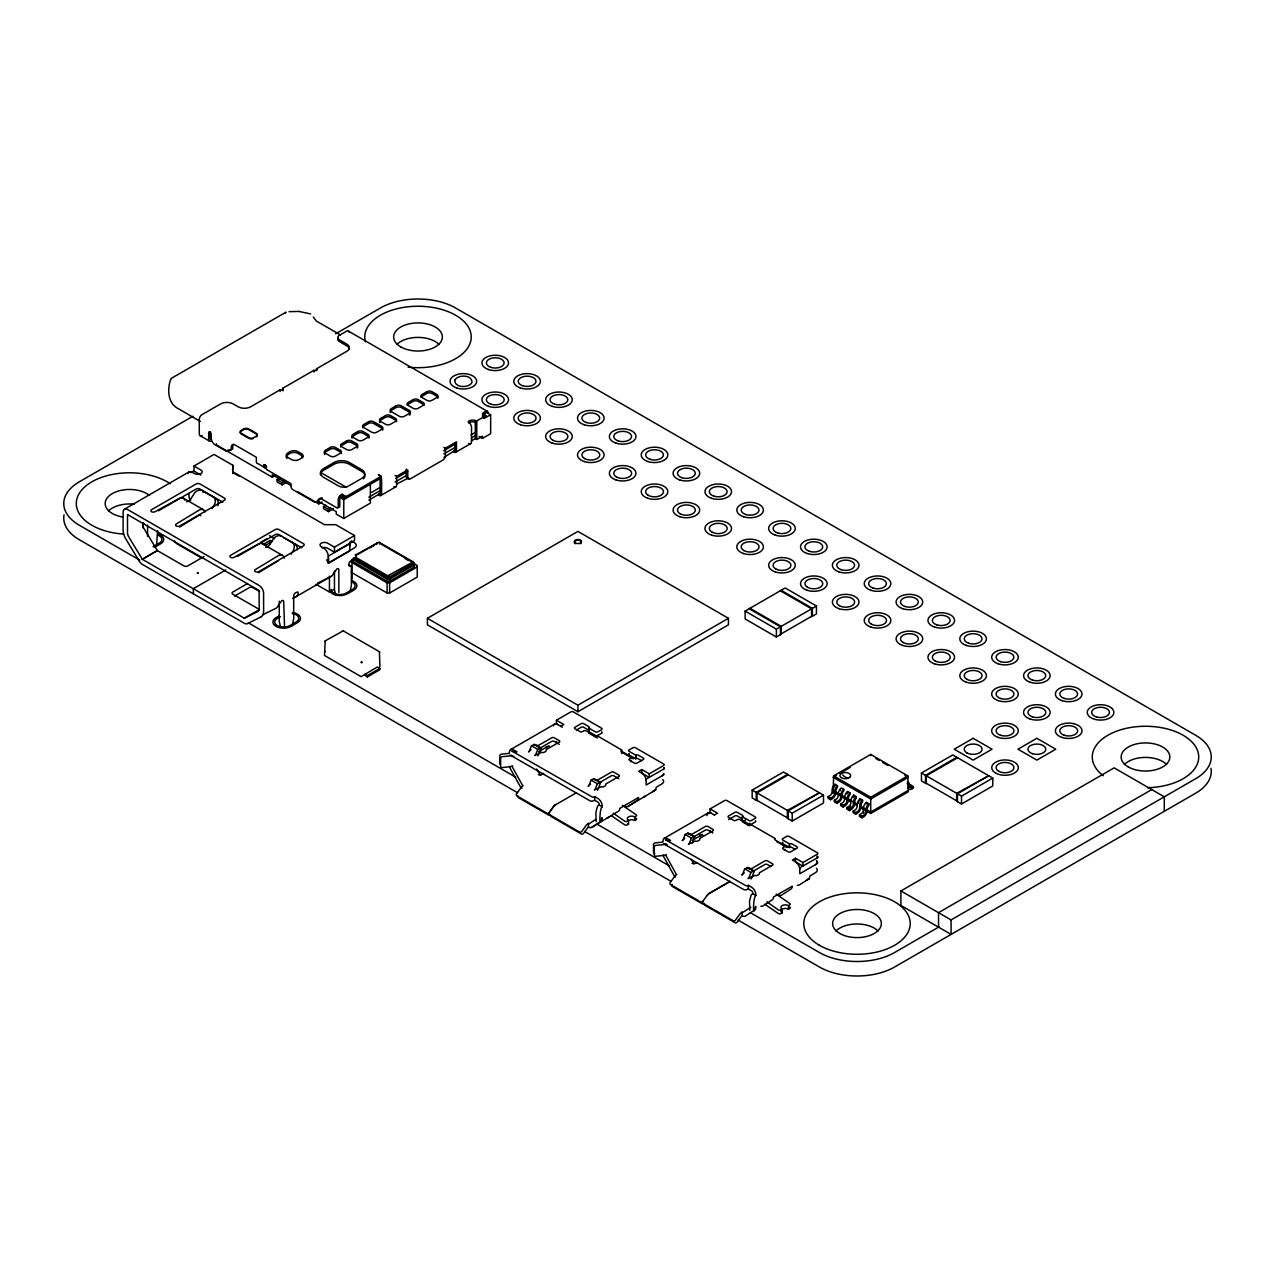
<?xml version="1.0" encoding="UTF-8"?>
<svg xmlns="http://www.w3.org/2000/svg" width="1275" height="1275" viewBox="0 0 1275 1275"><rect width="100%" height="100%" fill="white"/><g stroke="black" fill="none" stroke-linecap="round" stroke-linejoin="round"><path stroke-width="1.5" d="M143.183 528.169L143.183 522.559M147.581 536.313L147.581 525.093M157.606 530.528L156.57 545.302M232.863 473.615L232.863 465.295L214.057 454.426L193.991 466.012L193.991 471.081L200.876 475.065M279.273 601.131L279.273 621.706L280.675 627.332M414.375 565.494L414.375 566.929L389.624 581.225L387.106 581.225L352.346 561.159L352.346 559.709M353.589 557.526L387.106 576.89L389.624 576.89L413.116 563.311L412.494 561.51M353.589 558.976L387.106 578.324L389.624 578.324L413.116 564.761L413.116 561.861L378.978 542.146L355.279 555.119M379.599 543.246L414.375 563.311L414.375 564.761L389.624 579.057L387.106 579.057L352.346 558.976L352.346 561.159M816.446 606.023L811.601 608.828L811.601 616.686L816.446 613.897L816.446 606.023L785.177 587.966L745.126 611.092L745.126 618.965L776.395 637.022L781.24 634.217L781.24 626.344L749.971 608.287M788.173 818.725L788.173 810.852L819.442 792.795L823.491 795.138L823.491 803.011L792.221 821.052L787.36 818.263L787.376 810.39L819.442 792.795M792.221 821.052L792.221 813.179L823.491 795.138M812.398 616.239L812.398 608.366L781.113 590.309M957.461 801.656L957.461 793.783L988.731 775.742L992.795 778.069L992.779 785.958L961.509 803.999L956.664 801.194L956.664 793.321L988.731 775.742M961.509 803.999L961.525 796.126L992.795 778.069M752.17 790.07L757.015 792.859L757.015 800.732L752.17 797.943L752.17 790.07L783.44 772.012L818.646 792.333M921.458 773.001L926.303 775.806L926.303 783.679L921.458 780.874L921.458 773.001L952.728 754.943L987.934 775.28M324.711 652.29L324.727 651.015M364.873 675.224L367.375 676.913L379.918 669.662L379.902 668.371L377.384 666.984L361.112 676.658L324.503 655.462L325.221 640.863L343.214 630.838L379.408 651.716L379.918 666.522M833.149 791.775L833.627 775.853L870.729 754.433L907.816 775.853L908.31 791.775L870.729 813.482L860.482 807.553M127.5 514.67L127.5 532.631A6.216 3.586 60 0 0 128.903 537.158L142.37 559.327L244.338 618.2L257.805 611.586A6.216 3.586 60 0 0 259.207 608.669L259.08 590.5L127.627 514.606M350.354 590.564L351.39 585.145L351.39 566.307L348.473 564.618M292.31 625.674L293.696 618.455L293.696 595.999A2.662 1.53 -60 0 1 295.577 592.748L297.808 591.935L298.27 593.879A12.415 7.172 60 0 1 295.912 596.748L292.565 598.405M342.369 630.966L343.437 630.966M596.142 821.674L595.871 812.414L597.337 806.868A6.216 3.586 0 0 1 599.075 804.955L599.075 804.079A1.594 0.924 60 0 0 597.943 802.118L594.676 800.238A9.754 5.626 -60 0 1 590.182 800.907L510.048 755.023M749.796 910.382L749.525 901.122L750.991 895.576A6.216 3.586 0 0 1 752.728 893.663L752.728 892.787A1.594 0.924 60 0 0 751.597 890.827L748.329 888.946A9.754 5.626 -60 0 1 743.835 889.615L663.398 843.668L666.06 844.719A9.754 5.626 -60 0 0 667.415 844.99M537.891 755.868A6.216 3.586 -60 0 0 538.592 754.418L541.062 748.043L534.783 744.425L531.468 745.732L529.603 750.545A1.769 1.02 -60 0 1 528.519 751.899L531.022 749.732M541.062 748.043L537.747 749.349L535.867 754.178A1.769 1.02 -60 0 1 534.783 755.517L541.684 752.266A1.769 1.02 0 0 0 544.186 752.266L545.557 751.485A1.769 1.02 0 0 0 546.082 750.752L546.082 750.146A1.769 1.02 0 0 1 546.592 749.429L559.247 742.13A1.769 1.02 0 0 0 559.247 740.679L554.227 737.779A1.769 1.02 0 0 0 551.724 737.779L539.07 745.078A1.769 1.02 0 0 1 537.811 745.381L536.775 745.381M597.465 790.261A6.216 3.586 -60 0 0 598.166 788.811L600.637 782.452L594.373 778.818L591.058 780.125L589.178 784.954A1.769 1.02 -60 0 1 588.094 786.293L590.596 784.125M600.637 782.452L597.322 783.742L595.457 788.572A1.769 1.02 -60 0 1 594.373 789.926L601.258 786.659A1.769 1.02 0 0 0 603.776 786.659L605.131 785.878A1.769 1.02 0 0 0 605.657 785.145L605.657 784.555A1.769 1.02 0 0 1 606.167 783.822L618.821 776.523A1.769 1.02 0 0 0 618.821 775.072L613.801 772.172A1.769 1.02 0 0 0 611.299 772.172L598.644 779.487A1.769 1.02 0 0 1 597.401 779.774L596.349 779.774A1.769 1.02 0 0 0 595.106 780.077M692.245 843.126L694.716 836.751L688.436 833.133L685.121 834.44L683.257 839.253A1.769 1.02 -60 0 1 682.173 840.608L684.675 838.44M694.716 836.751L691.401 838.058L689.52 842.887A1.769 1.02 -60 0 1 688.436 844.225L695.337 840.974A1.769 1.02 0 0 0 697.839 840.974L699.21 840.193A1.769 1.02 0 0 0 699.72 839.46L699.72 838.87A1.769 1.02 0 0 1 700.246 838.137L712.9 830.838A1.769 1.02 0 0 0 712.9 829.387L707.88 826.487A1.769 1.02 0 0 0 705.378 826.487L692.723 833.786A1.769 1.02 0 0 1 691.464 834.089L690.428 834.089A1.769 1.02 0 0 0 689.169 834.392M751.118 878.969A6.216 3.586 -60 0 0 751.82 877.519L754.29 871.16L748.011 867.542L744.712 868.833L742.831 873.662A1.769 1.02 -60 0 1 741.747 875.017L744.249 872.833M770.801 866.442L767.454 864.514A1.769 1.02 0 0 0 764.952 864.514L750.975 872.451L749.11 877.28A1.769 1.02 -60 0 1 748.011 878.634L754.912 875.367A1.769 1.02 0 0 0 757.43 875.367L758.784 874.586A1.769 1.02 0 0 0 759.31 873.853L759.31 873.263A1.769 1.02 0 0 1 759.82 872.53L772.475 865.231A1.769 1.02 0 0 0 772.475 863.781L767.454 860.88A1.769 1.02 0 0 0 764.952 860.88L752.298 868.195A1.769 1.02 0 0 1 751.039 868.498L750.003 868.498A1.769 1.02 0 0 0 748.76 868.785M170.579 379.647C167.216 389.592 167.694 403.522 178.388 408.749L200.334 421.419M412.494 562.227L387.743 575.79L387.106 578.324M212.096 508.582L214.088 505.362A7.092 5.785 -54.9 0 0 212.798 496.421M291.114 554.211L293.107 550.975A7.092 5.785 -54.9 0 0 291.816 542.05M339.532 496.517L342.975 498.509L344.585 497.425M143.804 523.324L142.784 525.683A6.216 3.586 60 0 0 143.963 528.472L157.399 550.609L183.951 565.941A2.662 1.53 0 0 0 187.712 565.941L204.016 556.538M595.616 819.506L589.417 823.586A1.594 0.924 60 0 1 588.588 823.523L588.413 823.411A6.216 3.586 -60 0 0 585.894 825.786L581.862 831.364A1.769 1.418 -43 0 1 579.583 832.065L549.541 814.709A1.769 1.418 -43 0 1 549.318 812.573L553.334 806.995A6.216 3.586 -60 0 1 555.852 804.621L576.412 792.763M588.413 823.411L588.588 827.14A6.024 3.474 60 0 0 591.696 827.379L601.019 821.275A6.216 3.586 60 0 0 602.198 818.502L602.198 817.626A1.769 1.02 0 0 0 601.704 818.168C599.091 830.822 599.489 809.944 601.704 807.314A1.769 1.02 0 0 1 602.198 806.756L602.198 805.896A6.024 3.474 60 0 0 597.943 798.501L594.676 796.62A5.323 3.076 -60 0 1 592.222 796.987L511.785 751.039L514.462 752.091A5.323 3.076 -60 0 0 516.917 751.724L513.65 749.843A6.024 3.474 60 0 0 509.394 752.298L509.394 753.174A1.769 1.02 0 0 1 508.438 753.461L501.601 754.147A1.769 1.418 -17 0 0 499.848 755.772L499.848 763.741A1.769 1.418 -17 0 0 500.358 764.713M591.696 827.379L618.582 811.139A6.216 3.586 60 0 0 619.762 808.35L638.584 797.497A6.216 3.586 60 0 1 637.388 800.27L628.065 806.374A6.024 3.474 60 0 1 626.216 806.645L624.925 806.549M628.065 806.374L655.812 789.847L652.657 791.648L654.952 790.133A6.216 3.586 60 0 0 656.147 787.36L661.789 783.95A6.216 3.586 0 0 0 662.777 779.615M750.832 907.21L743.054 912.294A1.594 0.924 60 0 1 742.241 912.231L742.066 912.119A6.216 3.586 -60 0 0 739.548 914.494L735.516 920.072A1.769 1.418 -43 0 1 733.237 920.773L703.194 903.417A1.769 1.418 -43 0 1 702.971 901.282M179.568 527.053L198.996 515.259A2.662 1.53 -60 0 1 200.797 515.738M258.586 572.666L278.03 560.873A2.662 1.53 -60 0 1 278.492 560.681M830.599 799.728L832.607 798.548A5.323 3.076 -60 0 0 835.922 792.588L835.954 790.436A3.554 2.056 -60 0 1 837.484 787.281L837.484 785.735L834.982 784.284A5.323 3.076 -60 0 0 832.113 789.639L832.065 792.078A3.347 1.928 -60 0 1 829.913 795.616L828.097 796.668L828.097 798.293L830.599 799.728L830.599 798.118L832.416 797.066A3.347 1.928 -60 0 0 834.567 793.528L834.631 791.09A5.323 3.076 -60 0 1 837.484 785.735M836.878 803.362L838.886 802.166A5.323 3.076 -60 0 0 842.185 796.206L842.217 794.054A3.554 2.056 -60 0 1 843.763 790.898L843.763 789.368L841.245 787.918A5.323 3.076 -60 0 0 838.392 793.273L838.328 795.696A3.347 1.928 -60 0 1 836.177 799.25L834.376 800.302L834.376 801.911L836.878 803.362L836.878 801.736L838.695 800.684A3.347 1.928 -60 0 0 840.847 797.146L840.894 794.707A5.323 3.076 -60 0 1 843.763 789.368M843.142 806.979L845.15 805.784A5.323 3.076 -60 0 0 848.465 799.823L848.497 797.672A3.554 2.056 -60 0 1 850.027 794.516L850.027 792.986L847.524 791.536A5.323 3.076 -60 0 0 844.656 796.891L844.608 799.329A3.347 1.928 -60 0 1 842.456 802.867L840.639 803.919L840.639 805.529L843.142 806.979L843.142 805.37L844.958 804.318A3.347 1.928 -60 0 0 847.11 800.764L847.174 798.341A5.323 3.076 -60 0 1 850.027 792.986M849.421 810.597L851.429 809.402A5.323 3.076 -60 0 0 854.728 803.457L854.76 801.29A3.554 2.056 -60 0 1 856.306 798.15L856.306 796.604L853.788 795.154A5.323 3.076 -60 0 0 850.935 800.509L850.871 802.947A3.347 1.928 -60 0 1 848.72 806.485L846.919 807.537L846.919 809.147L849.421 810.597L849.421 808.988L851.238 807.936A3.347 1.928 -60 0 0 853.389 804.398L853.437 801.959A5.323 3.076 -60 0 1 856.306 796.604M855.684 814.215L857.692 813.036A5.323 3.076 -60 0 0 861.008 807.075L861.039 804.908A3.554 2.056 -60 0 1 862.569 801.768L862.569 800.222L860.067 798.772A5.323 3.076 -60 0 0 857.198 804.127L857.151 806.565A3.347 1.928 -60 0 1 854.999 810.103L853.182 811.155L853.182 812.765L855.684 814.215L855.684 812.605L857.501 811.553A3.347 1.928 -60 0 0 859.653 808.015L859.717 805.577A5.323 3.076 -60 0 1 862.569 800.222M861.964 817.833L863.972 816.653A5.323 3.076 -60 0 0 867.271 810.693L867.303 808.525A3.554 2.056 -60 0 1 868.849 805.386L868.849 803.84L866.331 802.389A5.323 3.076 -60 0 0 863.478 807.744L863.414 810.183A3.347 1.928 -60 0 1 861.262 813.721L859.462 814.773L859.462 816.383L861.964 817.833L861.964 816.223L863.781 815.171A3.347 1.928 -60 0 0 865.932 811.633L865.98 809.195A5.323 3.076 -60 0 1 868.849 803.84M142.322 559.279L157.335 550.545L142.37 559.327M192.876 416.256L79.337 481.807A53.215 30.728 0 0 0 79.337 525.252L139.708 560.107M335.644 333.827L380.364 308.008A53.215 30.728 0 0 1 455.621 308.008L1195.663 735.261A53.215 30.728 0 0 1 1195.663 778.706L951.07 919.928L900.899 890.954L900.899 905.441L951.07 934.4L951.07 919.928M349.079 332.09A3.905 2.247 -60 0 0 346.402 331.261L339.262 335.389A5.323 3.076 0 0 0 339.262 339.74L346.784 344.091A8.861 5.116 0 0 1 346.784 351.326L316.487 368.826A1.769 1.02 0 0 1 316.487 370.26A1.769 1.02 0 0 1 313.985 370.26L282.62 388.365A1.769 1.02 0 0 1 282.62 389.815A1.769 1.02 0 0 1 280.118 389.815L250.697 406.805A8.877 5.116 0 0 1 238.154 406.805L233.15 403.904A8.861 5.116 0 0 0 220.607 403.904L202.04 414.614A3.905 2.247 -60 0 0 199.282 419.395L199.282 433.882A3.905 2.247 -60 0 0 202.04 435.476M124.44 509.219L189.035 471.925M190.676 472.627L193.959 470.73M158.498 510.765L196.175 489.01A2.662 1.53 0 0 1 199.936 489.01L222.774 502.191M216.463 443.796L216.463 444.959L272.276 477.185L275.384 475.4M153.112 546.688L159.375 543.07A8.877 5.116 0 0 0 157.542 535.022M154.371 547.421L160.634 543.803A10.646 6.152 0 0 0 158.435 534.129M286.333 482.301A3.554 2.056 -60 0 1 285.696 482.763L282.126 484.835L277.105 481.934L277.105 479.751L279.496 478.38M277.105 479.751L282.126 482.651L284.5 481.281M297.314 491.497L318.814 503.912L322.097 502.015M338.497 507.02A1.769 1.02 60 0 0 339.756 506.303L339.756 497.314L343.772 499.641L381.209 478.013L381.209 476.276L346.099 496.565L342.082 494.238L341.015 494.859A3.905 2.247 -60 0 0 338.257 499.641L338.257 507.163A1.769 1.02 60 0 1 336.998 507.896L322.416 499.465A7.092 4.096 60 0 0 317.682 500.597A6.216 3.586 60 0 1 313.538 501.585L292.852 489.648A2.662 1.53 60 0 1 290.971 486.381L290.971 483.639L266.379 469.439L266.379 465.965L263.877 464.514L263.877 465.965A3.905 2.247 -60 0 0 265.375 467.925L265.375 465.072M260.769 542.226L267.049 538.608M333.333 508.486A3.554 2.056 -60 0 1 332.106 509.554L328.536 511.626L323.515 508.725L323.515 506.557L325.906 505.171M237.517 556.378L275.209 534.623A2.662 1.53 0 0 1 278.97 534.623L301.793 547.804M346.099 496.565L346.099 498.302L342.082 495.975L339.756 497.314M468.77 422.838L469.009 422.694A5.323 3.076 0 0 1 475.065 422.089L476.085 422.455L475.065 422.089M270.188 540.425L263.909 544.043L265.79 545.126L272.069 541.508L270.188 540.425L270.188 543.676M468.77 443.397A3.905 2.247 60 0 0 471.527 441.819L471.527 427.332A3.905 2.247 60 0 0 468.77 422.551A1.769 1.02 0 0 1 468.77 421.101L469.009 420.957A5.323 3.076 0 0 1 476.547 420.957L486.253 415.634L483.799 414.216M342.975 498.509L346.529 496.453M380.476 476.882A3.905 2.247 60 0 1 380.906 477.838L381.289 477.631A3.905 2.247 60 0 1 381.592 479.257L381.592 493.728A3.905 2.247 60 0 1 378.834 495.322M484.07 418.343L490.652 414.837L490.652 433.659L482.492 438.377L479.081 436.401M323.515 506.557L328.536 509.442L330.91 508.072M225.818 569.941L193.29 588.731L193.417 593.863M395.138 475.479L396.637 476.356L407.745 469.949L407.745 477.472A3.554 2.056 -60 0 0 410.247 478.922L442.855 460.1A3.554 2.056 -60 0 0 445.373 455.749L445.373 448.226L456.466 441.819L456.466 450.505A3.905 2.247 60 0 1 453.709 452.099M371.678 492.309L380.237 487.369M395.664 478.476L407.649 471.543M443.62 450.776L455.605 443.859M471.033 434.95L476.165 431.986M368.858 497.17L380.077 490.7M395.138 481.998L406.231 475.591M443.859 453.868L454.968 447.461M471.336 438.01L475.288 435.731M368.858 500.071L380.077 493.584L380.077 476.93L381.289 477.631M396.605 484.054L407.649 478.396M454.968 442.568L454.968 450.362L443.923 457.454M471.336 440.911L475.288 438.632L476.786 439.493L482.492 436.193L482.492 438.377M380.779 495.513L395.84 486.827M455.669 452.29L470.714 443.604M317.985 501.123L336.249 511.658L336.249 514.112L343.772 518.463L370.356 503.115L370.356 484.277M247.541 583.552L232.863 592.014A2.662 1.53 0 0 0 232.863 594.198L259.478 609.514L244.338 618.2M234.504 596.142L249.167 587.679A2.662 1.53 0 0 1 252.944 587.679L259.574 591.504M328.504 563.231L328.504 555.996L349.828 543.676L349.828 550.928L328.504 563.231L328.201 555.948A6.391 3.682 60 0 0 323.675 548.138L321.3 546.752A4.431 2.566 0 0 1 321.3 543.134A4.431 2.566 0 0 1 327.563 543.134L334.464 547.118L354.53 535.532L354.53 540.6L334.464 552.187L327.563 548.202A4.431 2.566 0 0 0 322.208 547.804M355.645 555.629L377.097 543.246M370.196 547.756L373.639 545.764M295.912 596.748L331.038 576.459A12.415 7.172 60 0 0 333.381 573.607L336.967 568.841A2.662 1.53 -60 0 1 338.847 569.941L338.847 592.397M279.161 615.857L276.037 617.658A10.646 6.152 0 0 0 276.037 626.36A10.646 6.152 0 0 0 291.082 626.36L297.362 622.726A10.646 6.152 0 0 0 292.581 612.446M280.42 616.574L277.281 618.391A8.877 5.116 0 0 0 277.281 625.627A8.877 5.116 0 0 0 289.823 625.627L296.103 622.009A8.877 5.116 0 0 0 292.118 613.434M316.009 584.253L329.444 592.014L334.289 589.225M351.199 562.132L387.122 582.866L389.624 582.866L417.228 566.945M351.199 572.268L387.122 593.018L389.624 593.018L417.228 577.081L417.228 565.494L412.096 562.53M427.412 618.311L577.926 531.404L728.439 618.311L728.439 624.83L577.926 711.721L427.412 624.83L427.412 618.311L577.926 705.202L728.439 618.311M364.857 674.22L367.359 675.623L379.902 668.371M562.339 727.26L556.426 723.833L556.426 720.216L570.849 711.896A1.769 1.02 0 0 1 573.352 711.896L601.577 728.184A1.769 1.02 0 0 1 601.577 729.635L597.816 731.802A1.769 1.02 0 0 1 595.313 731.802L588.715 728.009A1.769 1.02 0 0 0 588.715 726.559L583.711 723.658A1.769 1.02 0 0 0 581.193 723.658L574.929 727.276A1.769 1.02 0 0 0 574.929 728.726L579.934 731.627A1.769 1.02 0 0 0 582.452 731.627L583.711 730.894A1.769 1.02 0 0 1 586.213 730.894L595.313 736.153A1.769 1.02 0 0 0 597.816 736.153L621.642 749.907L621.642 753.525M510.637 749.541L554.529 724.2M560.681 726.304L563.821 724.487L556.426 720.216M540.648 747.788L551.724 741.397A1.769 1.02 0 0 1 554.227 741.397L559.247 744.297M538.64 751.644L548.903 745.716A1.769 1.02 60 0 0 549.238 746.895M576.491 730.001L581.193 727.276A1.769 1.02 0 0 1 583.711 727.276L588.715 730.177A1.769 1.02 0 0 1 588.715 731.627L595.313 735.42A1.769 1.02 0 0 0 597.816 735.42L601.577 733.252A1.769 1.02 0 0 0 601.577 731.802M776.395 637.022L776.395 629.149L811.601 608.828L780.316 590.771M781.24 633.834L811.601 616.303M636.257 757.047L633.245 758.784L621.26 751.867M600.222 782.197L611.299 775.806A1.769 1.02 0 0 1 613.801 775.806L618.821 778.69M649.246 773.813L641.835 769.542L638.711 771.343L649.246 777.431L649.246 773.813L663.669 765.478A1.769 1.02 0 0 0 663.669 764.028L635.444 747.74A1.769 1.02 0 0 0 632.942 747.74L629.165 749.907A1.769 1.02 0 0 0 629.165 751.357L635.763 755.167A1.769 1.02 0 0 1 638.265 755.167L643.285 758.051A1.769 1.02 0 0 1 643.285 759.502L637.006 763.119A1.769 1.02 0 0 1 634.504 763.119L629.483 760.235A1.769 1.02 0 0 1 629.483 758.784L630.742 758.051A1.769 1.02 0 0 0 630.742 756.601L621.642 751.357A1.769 1.02 0 0 1 621.642 749.907M641.835 769.542L641.835 773.16A6.024 3.474 60 0 1 645.963 779.184L663.669 769.096A1.769 1.02 0 0 0 663.669 767.646M622.455 805.418L636.066 814.725A1.769 1.02 0 0 1 636.066 816.175L634.822 816.892A4.431 2.566 0 0 0 628.543 816.892A4.431 2.566 0 0 0 628.543 820.51L627.284 821.243A1.769 1.02 0 0 1 624.782 821.243L613.259 813.131M628.543 820.51L628.543 824.144L627.284 824.861A1.769 1.02 0 0 1 624.782 824.861L611.155 815.554M627.842 821.052A4.431 2.566 0 0 1 634.822 820.51L636.066 819.793A1.769 1.02 0 0 0 636.066 818.343M714.51 815.107L710.079 812.558L710.079 808.924L724.503 800.604A1.769 1.02 0 0 1 727.005 800.604L755.23 816.892A1.769 1.02 0 0 1 755.23 818.343L751.469 820.51A1.769 1.02 0 0 1 748.951 820.51L742.369 816.717A1.769 1.02 0 0 0 742.369 815.267L737.348 812.366A1.769 1.02 0 0 0 734.846 812.366L728.583 815.984A1.769 1.02 0 0 0 728.583 817.434L733.587 820.335A1.769 1.02 0 0 0 736.105 820.335L737.348 819.618A1.769 1.02 0 0 1 739.867 819.618L748.951 824.861A1.769 1.02 0 0 0 751.469 824.861L775.296 838.615A1.769 1.02 0 0 0 775.296 840.066L784.396 845.325A1.769 1.02 0 0 1 784.396 846.759L783.137 847.492A1.769 1.02 0 0 0 783.137 848.943L788.157 851.843A1.769 1.02 0 0 0 790.659 851.843L796.939 848.21A1.769 1.02 0 0 0 796.939 846.759L791.918 843.875A1.769 1.02 0 0 0 789.416 843.875L782.818 840.066A1.769 1.02 0 0 1 782.818 838.615L786.579 836.448A1.769 1.02 0 0 1 789.097 836.448L817.323 852.736A1.769 1.02 0 0 1 817.323 854.186L802.899 862.522L795.488 858.25L792.349 860.051L802.899 866.139L802.899 862.522M664.291 838.249L708.183 812.908M706.94 815.665L706.94 814.358L710.079 812.558M714.335 815.012L717.474 813.195L710.079 808.924M787.504 774.339L756.218 792.397L756.218 800.27M788.301 774.802L757.015 792.859L792.221 813.179M692.723 837.42L705.378 830.105A1.769 1.02 0 0 1 707.88 830.105L712.9 833.005M692.293 840.352L702.541 834.424A1.769 1.02 60 0 0 702.892 835.619M728.583 819.618L734.846 815.984A1.769 1.02 0 0 1 737.348 815.984L742.369 818.885M745.381 820.048L742.369 821.785L749.222 825.738M747.389 824.686L749.891 823.236M836.528 775.312L833.101 777.288L870.729 799.027L908.358 777.288L904.931 775.312M839.938 773.351L850.202 767.423M696.724 862.777L693.855 863.605L691.178 859.334M833.627 775.853L870.729 797.258L907.816 775.853M789.91 845.755L786.898 847.492L776.618 841.564M729.938 881.392L709.378 893.265A6.216 3.586 -60 0 0 706.86 895.624M730.065 881.471L709.506 893.329A6.216 3.586 -60 0 0 706.988 895.703L702.844 901.202A1.769 1.418 -43 0 1 700.565 901.903L670.523 884.563A1.769 1.418 -43 0 1 670.299 882.412L674.316 876.833A6.216 3.586 -60 0 1 676.834 874.459A1.594 0.924 60 0 1 675.83 873.471L666.506 856.609A1.769 1.02 60 0 1 666.172 855.429L666.172 854.553A6.216 3.586 0 0 1 662.857 855.557L656.019 856.242A1.769 1.418 -17 0 1 654.282 854.983L654.282 847.014A1.769 1.418 -17 0 1 656.019 845.389L662.857 844.688A6.216 3.586 0 0 0 666.172 843.699M956.792 757.286L925.507 775.343L925.523 783.217M957.589 757.748L926.303 775.806L961.525 796.126M908.358 790.325L870.729 812.048L860.466 806.135M795.488 858.25L795.488 861.868A6.024 3.474 60 0 1 799.616 867.892L817.323 857.804A1.769 1.02 0 0 0 817.323 856.37L817.004 856.178A2.215 1.275 0 0 1 817.004 857.995M789.719 907.051A1.769 1.02 0 0 1 789.719 908.501L788.476 909.218A4.431 2.566 0 0 0 782.197 909.218L780.938 909.952A1.769 1.02 0 0 1 778.435 909.952L766.897 901.839M764.809 904.262L778.435 913.569A1.769 1.02 0 0 0 780.938 913.569L782.197 912.852A4.431 2.566 0 0 1 782.197 909.218A4.431 2.566 0 0 1 782.197 905.601A4.431 2.566 0 0 1 788.476 905.601L789.719 904.883A1.769 1.02 0 0 0 789.719 903.433L776.108 894.126M900.899 890.954L1114.127 767.853L1164.298 796.811L1164.298 811.298M1151.755 789.576L938.528 912.677L938.528 927.164M939.356 926.686L894.636 952.505A53.215 30.728 0 0 1 819.379 952.505L750.369 912.677M907.115 783.727A3.554 2.056 -60 0 1 908.023 785.033L908.055 787.153A5.323 3.076 -60 0 0 911.354 789.289L913.362 788.173L913.362 786.548L910.844 785.113L909.043 786.149A3.347 1.928 -60 0 1 908.326 786.356M913.362 786.548L911.545 787.599A3.347 1.928 -60 0 1 909.394 786.532L909.346 784.173A5.323 3.076 -60 0 0 907.338 781.989M325.221 640.863L324.902 641.405M317.65 583.089L331.038 576.459M262.459 614.948L275.846 608.334A12.415 7.172 60 0 0 278.205 605.466L281.791 600.7A2.662 1.53 -60 0 1 283.672 601.8L284.596 627.985M536.648 769.016L540.026 774.786L543.07 774.068A1.769 1.02 0 0 0 543.596 773.335M289.043 311.674L298.924 311.419L310.686 313.937M694.588 863.765L692.022 863.35M538.369 774.642L540.982 775.041M778.579 895.257L779.87 895.353A6.024 3.474 60 0 0 781.718 895.082L791.042 888.978A6.216 3.586 60 0 0 792.237 886.205L773.415 897.074A6.216 3.586 60 0 1 772.236 899.847L762.912 905.951A6.024 3.474 60 0 1 761.048 906.222L760.84 906.142M351.39 566.307L349.908 566.307A2.662 1.53 -60 0 1 348.888 564.952L348.888 564.14A2.662 1.53 -60 0 1 350.768 560.888L354.418 558.785A6.391 3.682 0 0 0 355.422 554.322M754.29 871.16L747.086 867.446M379.408 651.716L379.727 652.258M348.362 331.07L487.337 411.315M490.652 414.837L486.636 412.526L483.225 414.646A5.323 3.076 0 0 0 482.683 416.973L483.05 417.483M340.377 334.911L316.439 321.093L313.299 317.045M749.174 608.749L780.443 626.806L780.443 634.679M745.126 611.092L776.395 629.149M454.968 450.362L454.793 450.266A1.769 1.02 60 0 1 453.709 450.362M443.859 447.35L445.373 448.226M926.303 783.296L956.664 800.812M875.861 758.529L879.288 760.506M882.698 762.482L887.83 765.446M381.209 476.276L378.452 474.682A3.905 2.247 60 0 1 379.902 475.989M380.077 493.584L379.918 493.489A1.769 1.02 60 0 1 378.834 493.584M321.029 472.706L346.529 487.417M248.753 438.329L241.23 433.994A3.554 2.056 0 0 1 241.23 431.093L243.748 429.643A3.554 2.056 0 0 1 248.753 429.643L256.291 433.994A3.554 2.056 0 0 1 256.291 436.895M339.74 496.358L343.15 498.318M836.528 792.301L857.039 804.158M834.854 792.763L850.234 801.64M853.644 803.617L857.055 805.593M265.375 467.925L257.853 463.59A3.905 2.247 -60 0 1 256.355 461.614L256.355 457.279L235.03 444.959A5.323 3.076 60 0 0 231.269 447.127L231.269 449.278A1.769 1.02 60 0 1 230.727 450.155L226.567 451.111A1.769 1.02 60 0 1 225.85 450.967L214.949 444.672A5.323 3.076 60 0 1 211.188 438.154L211.188 434.106A1.769 1.02 60 0 0 209.945 431.922A1.769 1.02 60 0 0 208.686 432.655L208.686 439.317A3.905 2.247 -60 0 0 211.443 440.911M290.939 485.488L272.276 474.73L272.276 477.185M828.097 796.668L830.599 798.118M834.376 800.302L836.878 801.736M840.639 803.919L843.142 805.37M846.919 807.537L849.421 808.988M853.182 811.155L855.684 812.605M859.462 814.773L861.964 816.223M200.079 435.668L209.498 441.102M405.259 558.577L408.669 560.554M354.53 535.532L335.723 524.678L324.44 524.678L232.863 471.814M232.56 470.172L232.863 465.295M232.672 472.419L239.142 476.149M351.167 540.839L354.418 542.704A6.391 3.682 0 0 1 354.418 547.915L328.201 563.056L326.735 559.837M355.9 557.414L387.743 575.79M193.991 466.012L200.876 469.997A4.431 2.566 0 0 1 200.876 473.615A4.431 2.566 0 0 1 194.613 473.615L192.222 472.244A6.391 3.682 60 0 0 187.871 473.583M757.015 800.349L787.376 817.865M269.455 535.659L274.619 538.64M641.612 760.713L638.265 758.784A1.769 1.02 0 0 0 635.763 758.784L629.165 754.975A1.769 1.02 0 0 1 629.165 753.525M795.265 849.421L791.918 847.492A1.769 1.02 0 0 0 789.416 847.492L782.818 843.683A1.769 1.02 0 0 1 782.818 842.233M183.249 498.095L203.331 509.681M262.283 543.724L282.349 555.31M588.715 733.077L597.29 738.018M533.858 744.345L540.138 747.963M593.449 778.738L599.712 782.356M687.512 833.053L693.791 836.671M531.468 745.732L537.747 749.349M591.058 780.125L597.322 783.742M685.121 834.44L691.401 838.058M744.712 868.833L750.975 872.451M202.358 558.482L177.496 544.122A6.391 3.682 60 0 1 174.42 540.951M654.808 853.724A1.769 1.418 -17 0 1 653.501 852.449L653.501 844.496A1.769 1.418 -17 0 1 655.254 842.871L662.092 842.169A1.769 1.02 0 0 0 663.032 841.883L663.032 841.006A6.024 3.474 60 0 1 667.303 838.552L670.57 840.432A5.323 3.076 -60 0 1 668.116 840.799L665.438 839.715L745.875 885.695A5.323 3.076 -60 0 0 748.329 885.328L751.597 887.209A6.024 3.474 60 0 1 755.852 894.604L755.852 895.464A1.769 1.02 0 0 0 755.358 896.022C753.143 898.62 752.76 919.673 755.358 906.876A1.769 1.02 0 0 1 755.852 906.334L755.852 907.21A6.216 3.586 60 0 1 754.673 909.983L745.349 916.087A6.024 3.474 60 0 1 742.241 915.848L742.066 912.119M599.075 804.955L602.198 806.756M752.728 893.663L755.852 895.464M248.386 622.853L515.769 777.224M596.843 824.032L669.295 865.868M517.491 792.699L79.337 539.739A53.215 30.728 0 0 1 64.037 514.813M584.763 831.555L671.017 881.344M738.305 920.183L819.379 966.992A53.215 30.728 0 0 0 894.636 966.992L1195.663 793.193A53.215 30.728 0 0 0 1210.963 768.267M817.004 861.98L817.355 862.235A2.215 1.275 0 0 1 817.004 863.781L799.76 873.742L799.76 867.956M553.286 725.65L553.43 725.762A6.024 3.474 60 0 1 557.558 724.487M663.606 773.447L663.701 773.527A2.215 1.275 0 0 1 663.351 775.072L646.106 785.033L646.106 779.232M388.987 575.79L389.624 578.324M190.644 500.533L188.971 497.154L188.971 493.537M710.446 831.332L710.111 830.503M556.585 742.209L556.426 741.397M335.851 595.473L334.464 589.847L334.464 571.136M799.616 867.892L799.76 869.247M645.963 779.184L646.106 780.539M367.359 675.623L367.375 676.913M910.844 785.113L910.844 786.723M870.729 754.433L870.729 755.565M870.729 797.258L870.729 813.482M866.331 802.389L866.331 803.935M860.067 798.772L860.067 800.317A3.554 2.056 -60 0 0 859.43 801.114M853.788 795.154L853.788 796.7A3.554 2.056 -60 0 0 853.15 797.497M847.524 791.536L847.524 793.082A3.554 2.056 -60 0 0 846.887 793.879M834.982 784.284L834.982 785.83M789.416 843.875L789.416 847.492M788.476 905.601L788.476 909.218M782.197 909.218L782.197 912.852M748.329 885.328L748.329 888.946M742.369 816.717L742.369 820.335L748.951 824.144A1.769 1.02 0 0 0 751.469 824.144L755.23 821.961A1.769 1.02 0 0 0 755.517 820.733M635.763 755.167L635.763 758.784M634.822 816.892L634.822 820.51M594.676 796.62L594.676 800.238M588.715 728.009L588.715 731.627M577.926 705.202L577.926 711.721M484.309 418.487L484.07 416.606A5.323 3.076 0 0 1 484.07 412.271L485.377 411.506A3.905 2.247 -60 0 1 488.15 413.1M476.786 421.101L476.786 439.493M475.288 421.977L475.288 438.632M414.375 563.311L414.375 566.929M413.116 561.861L413.116 564.761M406.231 469.072L406.231 476.611A3.554 2.056 -60 0 0 408.749 478.061M396.637 476.356L396.637 485.042A3.905 2.247 60 0 1 393.879 486.636M389.624 579.057L389.624 581.225M389.624 582.866L389.624 593.018M387.106 579.057L387.106 581.225M387.122 582.866L387.122 593.018M379.599 542.512L379.599 543.963M377.097 542.512L377.097 543.963M352.027 559.677L352.027 578.977M350.147 541.827L350.147 545.604M343.772 499.641L343.772 518.463M342.082 494.238L342.082 495.975M334.464 547.118L334.464 552.187M329.444 576.093L329.444 592.014M328.536 509.442L328.536 511.626M318.814 501.728L318.814 503.912M316.487 368.826L316.487 370.563M313.985 370.26L313.985 371.997M302.048 454.474L302.048 457.741M282.62 388.365L282.62 390.102A1.769 1.02 0 0 1 283.146 390.835M282.126 482.651L282.126 484.835M280.118 389.815L280.118 391.553M210.184 431.779L210.184 438.441A1.769 1.02 -60 0 0 211.443 439.174M285.616 313.14A2.183 0.94 70.3 0 1 285.967 312.184L171.487 378.277A2.183 1.514 47 0 0 170.898 379.36M322.4 497.999A7.092 4.096 60 0 0 319.18 499.736A6.216 3.586 60 0 1 317.108 501.314M233.277 444.385A5.323 3.076 60 0 0 232.767 446.266L232.767 448.402A1.769 1.02 60 0 1 232.225 449.278L228.066 450.25A1.769 1.02 60 0 1 227.603 450.203M338.417 337.763A5.323 3.076 0 0 0 339.262 341.477L346.784 345.828A8.861 5.116 0 0 1 349.382 349.446M407.203 405.179A3.554 2.056 0 0 1 408.112 404.271L413.132 401.37A3.554 2.056 0 0 1 418.152 401.37L423.172 404.271A3.554 2.056 0 0 1 424.081 405.179M382.691 430.137A3.554 2.056 0 0 0 381.783 428.161L373.623 423.459A3.554 2.056 0 0 0 368.603 423.459L363.598 426.344A3.554 2.056 0 0 0 362.546 427.794M286.923 458.49A5.323 3.076 0 0 1 287.767 454.777L290.27 453.326A5.323 3.076 0 0 1 297.808 453.326L301.569 455.494A5.323 3.076 0 0 1 302.94 456.88M253.04 438.664A3.554 2.056 0 0 1 249.502 438.664M352.012 438.106A3.554 2.056 0 0 1 352.936 436.13L357.94 433.229A3.554 2.056 0 0 1 362.961 433.229L367.981 436.13A3.554 2.056 0 0 1 368.905 438.106M379.966 422.662A3.554 2.056 0 0 1 380.524 420.192L385.544 417.292A3.554 2.056 0 0 1 390.564 417.292L395.569 420.192A3.554 2.056 0 0 1 396.621 421.642M409.928 414.71A3.554 2.056 0 0 1 409.371 415.124M410.407 413.674A3.554 2.056 0 0 0 409.371 412.223L401.227 407.522A3.554 2.056 0 0 0 396.206 407.522L391.186 410.422A3.554 2.056 0 0 0 390.262 412.399M324.774 454.537A3.554 2.056 0 0 1 324.424 454.043M324.296 453.502A3.554 2.056 0 0 1 325.332 452.051L330.353 449.167A3.554 2.056 0 0 1 335.373 449.167L340.393 452.051A3.554 2.056 0 0 1 341.429 453.502M363.471 478.842A10.646 6.152 0 0 0 361.765 471.431L349.223 464.196A10.646 6.152 0 0 0 334.178 464.196L323.515 470.348A10.646 6.152 0 0 0 320.392 474.682M437.883 398.278A3.554 2.056 0 0 0 436.974 396.302L431.954 393.401A3.554 2.056 0 0 0 426.934 393.401L421.913 396.302A3.554 2.056 0 0 0 420.989 397.21M340.6 446.983A3.554 2.056 0 0 1 341.636 445.533L346.657 442.648A3.554 2.056 0 0 1 351.677 442.648L356.697 445.549A3.554 2.056 0 0 1 357.733 446.983M357.606 447.525A3.554 2.056 0 0 1 357.255 448.019M847.875 777.925A8.861 5.116 60 0 1 842.663 774.913M833.244 792.269A5.323 3.076 -60 0 1 832.878 793.433M834.073 787.089A3.554 2.056 -60 0 1 834.344 786.643M840.337 790.707A3.554 2.056 -60 0 1 840.608 790.261M850.792 805.991A5.323 3.076 -60 0 1 850.409 806.501M849.803 807.202A5.323 3.076 -60 0 1 848.911 807.952M858.521 803.457A3.554 2.056 -60 0 1 858.744 802.517M863.972 812.111A5.323 3.076 -60 0 1 863.334 813.227M675.511 877.136A6.024 3.474 60 0 1 673.551 874.634L664.227 857.772A6.216 3.586 60 0 1 663.175 854.951M700.597 836.767A6.216 3.586 60 0 1 699.545 833.962M816.43 868.323A6.216 3.586 0 0 1 815.442 872.658L809.784 876.068A6.216 3.586 60 0 1 808.605 878.842L806.31 880.356L809.466 878.555L799.282 884.946A6.024 3.474 60 0 1 797.321 885.185M816.43 860.37A6.216 3.586 0 0 1 815.442 864.689M707.083 814.47A6.024 3.474 60 0 1 711.211 813.195M784.858 849.405A1.769 1.02 0 0 1 784.396 850.393M704.422 904.007A1.769 1.418 -43 0 0 704.995 905.346L735.038 922.702A1.769 1.418 -43 0 0 737.317 922L741.333 916.422A1.769 1.02 -60 0 1 742.066 915.737M704.326 903.481A1.769 1.418 -43 0 1 702.366 903.832L672.323 886.492A1.769 1.418 -43 0 1 672.1 884.34M575.408 543.724A3.554 2.056 0 0 1 575.408 540.823A3.554 2.056 0 0 1 580.428 540.823A3.554 2.056 0 0 1 580.428 543.724M521.857 788.428A6.024 3.474 60 0 1 519.897 785.926L510.574 769.064A6.216 3.586 60 0 1 509.522 766.243M546.943 748.058A6.216 3.586 60 0 1 546.306 746.656M511.546 755.438A6.216 3.586 0 0 1 509.203 755.979L502.366 756.681A1.769 1.418 -17 0 0 500.629 758.306L500.629 766.259A1.769 1.418 -17 0 0 502.366 767.534L509.203 766.833A6.216 3.586 0 0 0 512.518 765.845L512.518 766.721A1.769 1.02 60 0 0 512.869 767.901L522.176 784.762A1.594 0.924 60 0 0 523.005 785.655L523.18 785.751A6.216 3.586 -60 0 0 520.662 788.125L516.646 793.703A1.769 1.418 -43 0 0 516.869 795.855L546.911 813.195A1.769 1.418 -43 0 0 549.19 812.494L553.222 806.916A6.216 3.586 -60 0 1 555.741 804.541M663.398 774.371A6.216 3.586 0 0 1 661.789 775.981M609.259 817.243A6.024 3.474 60 0 1 607.394 817.498M645.628 796.238A6.024 3.474 60 0 1 643.668 796.477M513.761 756.282A9.754 5.626 -60 0 1 512.407 756.011M663.701 767.741A2.215 1.275 0 0 1 663.351 769.287M630.742 760.235A1.769 1.02 0 0 1 630.742 761.685M628.543 824.144A4.431 2.566 0 0 1 627.842 823.602M550.768 815.299A1.769 1.418 -43 0 0 551.342 816.637L581.384 833.993A1.769 1.418 -43 0 0 583.663 833.292L587.695 827.714A1.769 1.02 -60 0 1 588.413 827.029M550.306 815.044A1.769 1.418 -43 0 1 548.712 815.123L518.67 797.783A1.769 1.418 -43 0 1 518.224 796.03M202.693 492.054A7.092 5.785 -54.9 0 1 205.705 492.708L215.746 498.493A7.092 5.785 -54.9 0 1 217.834 505.761M202.773 490.636A7.092 5.785 -54.9 0 0 194.023 493.776L191.027 498.621A5.323 3.076 -60 0 1 186.644 501.697M184.923 500.214A8.877 5.116 -60 0 0 178.93 498.605L155.104 511.689A2.662 1.53 0 0 1 151.518 511.737A2.662 1.53 0 0 1 151.645 509.649L196.175 483.942A2.662 1.53 0 0 1 199.936 483.942L224.4 498.063A2.662 1.53 0 0 1 224.4 500.23L179.871 525.938A2.662 1.53 0 0 1 176.253 526.017A2.662 1.53 0 0 1 176.333 523.945L198.996 510.191A8.877 5.116 -60 0 1 204.988 511.801M297.25 549.637A7.092 5.785 -54.9 0 0 294.764 544.122L284.723 538.321A7.092 5.785 -54.9 0 0 283.305 537.779M281.791 536.265A7.092 5.785 -54.9 0 0 273.041 539.389L270.045 544.234A5.323 3.076 -60 0 1 265.678 547.326M284.405 558.195A5.323 3.076 -60 0 1 284.006 557.43A8.877 5.116 -60 0 0 278.03 555.804L255.351 569.574A2.662 1.53 0 0 0 255.271 571.63A2.662 1.53 0 0 0 258.889 571.567L303.418 545.859A2.662 1.53 0 0 0 303.418 543.676L278.97 529.555A2.662 1.53 0 0 0 275.209 529.555L230.679 555.262A2.662 1.53 0 0 0 230.552 557.366A2.662 1.53 0 0 0 234.122 557.318L257.948 544.218A8.877 5.116 -60 0 1 263.272 544.568M331.133 589.417A8.877 5.116 0 0 0 336.6 594.15A8.877 5.116 0 0 0 346.274 593.034L352.537 589.417A8.877 5.116 0 0 0 352.537 582.181M365.431 341.78A53.215 30.728 0 0 1 415.746 306.271A53.215 30.728 0 0 1 471.081 339.198A53.215 30.728 0 0 1 408.096 367.152M396.907 344.425A24.352 14.057 0 0 1 439.078 344.425M1124.407 764.442A24.352 14.057 0 0 1 1166.577 764.442M1103.273 775.694A53.215 30.728 0 0 1 1122.414 729.3A53.215 30.728 0 0 1 1197.145 749.588A53.215 30.728 0 0 1 1147.468 787.695M835.922 931.005A24.352 14.057 0 0 1 878.093 931.005M123.213 517.108A24.352 14.057 0 0 1 109.57 495.465A24.352 14.057 0 0 1 149.462 495.465M108.423 510.988A24.352 14.057 0 0 1 134.257 504.231M123.547 534.066A53.215 30.728 0 0 1 82.604 489.01A53.215 30.728 0 0 1 170.26 483.783M351.597 580.476A10.646 6.152 0 0 1 353.797 590.15L347.533 593.768A10.646 6.152 0 0 1 329.715 591.01M361.192 662.251C362.052 664.307 362.722 660.434 361.192 662.251M454.808 379.982C454.203 387.998 468.419 388.381 471.941 382.627C472.547 374.627 458.331 374.244 454.808 379.982M849.883 777.16L849.038 777.798A5.323 3.076 0 0 1 841.5 777.798A5.323 3.076 0 0 1 841.5 773.447L842.616 772.953A5.323 3.076 0 0 1 849.038 773.447A5.323 3.076 0 0 1 849.883 777.16M243.748 428.926L241.23 430.376A3.554 2.056 0 0 0 241.23 433.261L248.753 437.612A3.554 2.056 0 0 0 253.773 437.612L256.291 436.162A3.554 2.056 0 0 0 256.291 433.261L248.753 428.926A3.554 2.056 0 0 0 243.748 428.926M290.27 451.589L287.767 453.039A5.323 3.076 0 0 0 287.767 457.374L291.529 459.558A5.323 3.076 0 0 0 299.051 459.558L301.569 458.108A5.323 3.076 0 0 0 301.569 453.757L297.808 451.589A5.323 3.076 0 0 0 290.27 451.589M368.603 421.722L363.598 424.607A3.554 2.056 0 0 0 363.598 427.507L371.742 432.209A3.554 2.056 0 0 0 376.762 432.209L381.783 429.324A3.554 2.056 0 0 0 381.783 426.424L373.623 421.722A3.554 2.056 0 0 0 368.603 421.722M396.206 405.785L391.186 408.685A3.554 2.056 0 0 0 391.186 411.57L399.33 416.287A3.554 2.056 0 0 0 404.35 416.287L409.371 413.387A3.554 2.056 0 0 0 409.371 410.486L401.227 405.785A3.554 2.056 0 0 0 396.206 405.785M330.353 447.429L325.332 450.314A3.554 2.056 0 0 0 325.332 453.215L330.353 456.115A3.554 2.056 0 0 0 335.373 456.115L340.393 453.215A3.554 2.056 0 0 0 340.393 450.314L335.373 447.429A3.554 2.056 0 0 0 330.353 447.429M357.94 431.492L352.936 434.392A3.554 2.056 0 0 0 352.936 437.293L357.94 440.178A3.554 2.056 0 0 0 362.961 440.178L367.981 437.293A3.554 2.056 0 0 0 367.981 434.392L362.961 431.492A3.554 2.056 0 0 0 357.94 431.492M385.544 415.554L380.524 418.455A3.554 2.056 0 0 0 380.524 421.356L385.544 424.256A3.554 2.056 0 0 0 390.564 424.256L395.569 421.356A3.554 2.056 0 0 0 395.569 418.455L390.564 415.554A3.554 2.056 0 0 0 385.544 415.554M413.132 399.633L408.112 402.517A3.554 2.056 0 0 0 408.112 405.418L413.132 408.319A3.554 2.056 0 0 0 418.152 408.319L423.172 405.418A3.554 2.056 0 0 0 423.172 402.533L418.152 399.633A3.554 2.056 0 0 0 413.132 399.633M426.934 391.664L421.913 394.565A3.554 2.056 0 0 0 421.913 397.449L426.934 400.35A3.554 2.056 0 0 0 431.954 400.35L436.974 397.449A3.554 2.056 0 0 0 436.974 394.565L431.954 391.664A3.554 2.056 0 0 0 426.934 391.664M346.657 440.911L341.636 443.796A3.554 2.056 0 0 0 341.636 446.696L346.657 449.597A3.554 2.056 0 0 0 351.677 449.597L356.697 446.696A3.554 2.056 0 0 0 356.697 443.796L351.677 440.911A3.554 2.056 0 0 0 346.657 440.911M334.178 462.443L323.515 468.61A10.646 6.152 0 0 0 323.515 477.296L338.56 485.982A7.092 4.096 0 0 0 348.601 485.982L361.765 478.38A10.646 6.152 0 0 0 361.765 469.694L349.223 462.443A10.646 6.152 0 0 0 334.178 462.443M973.144 738.305L954.258 749.206L973.144 760.107L992.046 749.19L973.144 738.305M1036.862 738.289L1017.976 749.206L1036.878 760.107L1055.764 749.206L1036.862 738.289M260.801 617.02L247.414 623.65A6.391 3.682 60 0 1 244.338 623.268L142.37 564.395A6.391 3.682 60 0 1 139.294 561.223L125.922 539.15A12.415 7.172 60 0 1 123.117 530.097L123.117 512.136A6.391 3.682 60 0 1 127.627 509.538L259.08 585.432A6.391 3.682 60 0 1 263.606 593.242L263.606 611.203A12.415 7.172 60 0 1 260.801 617.02M198.358 573.081L197.338 573.144L198.358 573.081M1112.087 708.549L1111.561 708.071A13.308 7.682 0 0 0 1088.962 708.629A13.308 7.682 0 0 0 1099.863 720.072A13.308 7.682 0 0 0 1112.772 709.346L1112.087 708.549M575.408 542.991A3.554 2.056 0 0 0 581.352 542.082A3.554 2.056 0 0 0 577.001 539.564A3.554 2.056 0 0 0 575.408 542.991M456.721 387.967A13.308 7.682 0 0 0 476.675 381.305A13.308 7.682 0 0 0 456.721 374.659A13.308 7.682 0 0 0 456.721 387.967M490.811 404.175A8.925 5.148 0 0 0 504.183 399.728A8.925 5.148 0 0 0 490.811 395.266A8.925 5.148 0 0 0 490.811 404.175M488.58 406.358A13.308 7.682 0 0 0 508.534 399.697A13.308 7.682 0 0 0 488.58 393.051A13.308 7.682 0 0 0 488.58 406.358M490.795 367.343A8.861 5.116 0 0 0 504.103 362.913A8.861 5.116 0 0 0 490.795 358.482A8.861 5.116 0 0 0 490.795 367.343M488.58 369.559A13.308 7.682 0 0 0 508.534 362.913A13.308 7.682 0 0 0 488.58 356.267A13.308 7.682 0 0 0 488.58 369.559M522.654 385.735A8.861 5.116 0 0 0 535.962 381.305A8.861 5.116 0 0 0 522.654 376.874A8.861 5.116 0 0 0 522.654 385.735M520.439 387.967A13.308 7.682 0 0 0 540.393 381.305A13.308 7.682 0 0 0 520.439 374.659A13.308 7.682 0 0 0 520.439 387.967M520.822 421.754A8.925 5.148 0 0 0 535.739 419.443A8.925 5.148 0 0 0 524.822 413.148A8.925 5.148 0 0 0 520.822 421.754M554.513 404.143A8.861 5.116 0 0 0 567.821 399.697A8.861 5.116 0 0 0 554.513 395.266A8.861 5.116 0 0 0 554.513 404.143M552.298 406.358A13.308 7.682 0 0 0 572.252 399.697A13.308 7.682 0 0 0 552.298 393.051A13.308 7.682 0 0 0 552.298 406.358M520.439 424.75A13.308 7.682 0 0 0 540.393 418.088A13.308 7.682 0 0 0 520.439 411.443A13.308 7.682 0 0 0 520.439 424.75M552.681 440.146A8.925 5.148 0 0 0 567.598 437.835A8.925 5.148 0 0 0 556.681 431.54A8.925 5.148 0 0 0 552.681 440.146M586.373 422.535A8.861 5.116 0 0 0 599.68 418.088A8.861 5.116 0 0 0 586.373 413.658A8.861 5.116 0 0 0 586.373 422.535M584.157 424.75A13.308 7.682 0 0 0 604.111 418.088A13.308 7.682 0 0 0 584.157 411.443A13.308 7.682 0 0 0 584.157 424.75M552.298 443.142A13.308 7.682 0 0 0 572.252 436.496A13.308 7.682 0 0 0 552.298 429.834A13.308 7.682 0 0 0 552.298 443.142M616.399 476.946A8.925 5.148 0 0 0 631.316 474.635A8.925 5.148 0 0 0 620.399 468.323A8.925 5.148 0 0 0 616.399 476.946M584.54 458.538A8.925 5.148 0 0 0 599.457 456.243A8.925 5.148 0 0 0 588.54 449.932A8.925 5.148 0 0 0 584.54 458.538M584.157 461.534A13.308 7.682 0 0 0 604.111 454.888A13.308 7.682 0 0 0 584.157 448.226A13.308 7.682 0 0 0 584.157 461.534M618.232 440.927A8.861 5.116 0 0 0 631.539 436.496A8.861 5.116 0 0 0 618.232 432.05A8.861 5.116 0 0 0 618.232 440.927M648.258 495.338A8.925 5.148 0 0 0 663.175 493.027A8.925 5.148 0 0 0 652.258 486.715A8.925 5.148 0 0 0 648.258 495.338M647.875 498.318A13.308 7.682 0 0 0 667.829 491.672A13.308 7.682 0 0 0 647.875 485.026A13.308 7.682 0 0 0 647.875 498.318M681.95 477.711A8.861 5.116 0 0 0 695.258 473.28A8.861 5.116 0 0 0 681.95 468.849A8.861 5.116 0 0 0 681.95 477.711M679.734 479.926A13.308 7.682 0 0 0 699.688 473.28A13.308 7.682 0 0 0 679.734 466.618A13.308 7.682 0 0 0 679.734 479.926M650.091 459.319A8.861 5.116 0 0 0 663.398 454.888A8.861 5.116 0 0 0 650.091 450.442A8.861 5.116 0 0 0 650.091 459.319M616.016 443.142A13.308 7.682 0 0 0 635.97 436.496A13.308 7.682 0 0 0 616.016 429.834A13.308 7.682 0 0 0 616.016 443.142M647.875 461.534A13.308 7.682 0 0 0 667.829 454.888A13.308 7.682 0 0 0 647.875 448.226A13.308 7.682 0 0 0 647.875 461.534M616.016 479.926A13.308 7.682 0 0 0 635.97 473.28A13.308 7.682 0 0 0 616.016 466.618A13.308 7.682 0 0 0 616.016 479.926M807.553 587.297A8.925 5.148 0 0 0 822.471 584.986A8.925 5.148 0 0 0 811.553 578.691A8.925 5.148 0 0 0 807.553 587.297M743.835 550.513A8.925 5.148 0 0 0 758.752 548.202A8.925 5.148 0 0 0 747.835 541.891A8.925 5.148 0 0 0 743.835 550.513M711.976 532.121A8.925 5.148 0 0 0 726.893 529.81A8.925 5.148 0 0 0 715.976 523.499A8.925 5.148 0 0 0 711.976 532.121M873.104 588.078A8.861 5.116 0 0 0 886.412 583.647A8.861 5.116 0 0 0 873.104 579.201A8.861 5.116 0 0 0 873.104 588.078M777.527 532.886A8.861 5.116 0 0 0 790.835 528.456A8.861 5.116 0 0 0 777.527 524.025A8.861 5.116 0 0 0 777.527 532.886M713.809 496.102A8.861 5.116 0 0 0 727.117 491.672A8.861 5.116 0 0 0 713.809 487.241A8.861 5.116 0 0 0 713.809 496.102M745.668 514.494A8.861 5.116 0 0 0 758.976 510.064A8.861 5.116 0 0 0 745.668 505.633A8.861 5.116 0 0 0 745.668 514.494M680.117 513.729A8.925 5.148 0 0 0 695.034 511.418A8.925 5.148 0 0 0 684.117 505.107A8.925 5.148 0 0 0 680.117 513.729M775.694 568.905A8.925 5.148 0 0 0 790.612 566.594A8.925 5.148 0 0 0 779.694 560.299A8.925 5.148 0 0 0 775.694 568.905M809.386 551.294A8.861 5.116 0 0 0 822.694 546.847A8.861 5.116 0 0 0 809.386 542.417A8.861 5.116 0 0 0 809.386 551.294M839.412 605.689A8.925 5.148 0 0 0 854.33 603.394A8.925 5.148 0 0 0 843.413 597.082A8.925 5.148 0 0 0 839.412 605.689M775.312 535.117A13.308 7.682 0 0 0 795.265 528.456A13.308 7.682 0 0 0 775.312 521.81A13.308 7.682 0 0 0 775.312 535.117M743.452 553.509A13.308 7.682 0 0 0 763.406 546.847A13.308 7.682 0 0 0 743.452 540.202A13.308 7.682 0 0 0 743.452 553.509M711.593 498.318A13.308 7.682 0 0 0 731.547 491.672A13.308 7.682 0 0 0 711.593 485.026A13.308 7.682 0 0 0 711.593 498.318M743.452 516.71A13.308 7.682 0 0 0 763.406 510.064A13.308 7.682 0 0 0 743.452 503.418A13.308 7.682 0 0 0 743.452 516.71M711.593 535.117A13.308 7.682 0 0 0 731.547 528.456A13.308 7.682 0 0 0 711.593 521.81A13.308 7.682 0 0 0 711.593 535.117M775.312 571.901A13.308 7.682 0 0 0 795.265 565.239A13.308 7.682 0 0 0 775.312 558.593A13.308 7.682 0 0 0 775.312 571.901M839.03 608.685A13.308 7.682 0 0 0 858.983 602.039A13.308 7.682 0 0 0 839.03 595.377A13.308 7.682 0 0 0 839.03 608.685M870.889 590.293A13.308 7.682 0 0 0 890.843 583.647A13.308 7.682 0 0 0 870.889 576.985A13.308 7.682 0 0 0 870.889 590.293M841.245 569.686A8.861 5.116 0 0 0 854.553 565.239A8.861 5.116 0 0 0 841.245 560.809A8.861 5.116 0 0 0 841.245 569.686M807.171 553.509A13.308 7.682 0 0 0 827.124 546.847A13.308 7.682 0 0 0 807.171 540.202A13.308 7.682 0 0 0 807.171 553.509M839.03 571.901A13.308 7.682 0 0 0 858.983 565.239A13.308 7.682 0 0 0 839.03 558.593A13.308 7.682 0 0 0 839.03 571.901M807.171 590.293A13.308 7.682 0 0 0 827.124 583.647A13.308 7.682 0 0 0 807.171 576.985A13.308 7.682 0 0 0 807.171 590.293M679.734 516.71A13.308 7.682 0 0 0 699.688 510.064A13.308 7.682 0 0 0 679.734 503.418A13.308 7.682 0 0 0 679.734 516.71M903.13 642.488A8.925 5.148 0 0 0 918.048 640.178A8.925 5.148 0 0 0 907.131 633.866A8.925 5.148 0 0 0 903.13 642.488M936.822 624.862A8.861 5.116 0 0 0 950.13 620.431A8.861 5.116 0 0 0 936.822 615.984A8.861 5.116 0 0 0 936.822 624.862M871.271 624.081A8.925 5.148 0 0 0 886.189 621.786A8.925 5.148 0 0 0 875.272 615.474A8.925 5.148 0 0 0 871.271 624.081M870.889 627.077A13.308 7.682 0 0 0 890.843 620.431A13.308 7.682 0 0 0 870.889 613.769A13.308 7.682 0 0 0 870.889 627.077M904.963 606.47A8.861 5.116 0 0 0 918.271 602.039A8.861 5.116 0 0 0 904.963 597.592A8.861 5.116 0 0 0 904.963 606.47M902.748 608.685A13.308 7.682 0 0 0 922.702 602.039A13.308 7.682 0 0 0 902.748 595.377A13.308 7.682 0 0 0 902.748 608.685M934.607 627.077A13.308 7.682 0 0 0 954.561 620.431A13.308 7.682 0 0 0 934.607 613.769A13.308 7.682 0 0 0 934.607 627.077M902.748 645.469A13.308 7.682 0 0 0 922.702 638.823A13.308 7.682 0 0 0 902.748 632.161A13.308 7.682 0 0 0 902.748 645.469M934.989 660.88A8.925 5.148 0 0 0 949.907 658.569A8.925 5.148 0 0 0 938.99 652.258A8.925 5.148 0 0 0 934.989 660.88M968.681 643.253A8.861 5.116 0 0 0 981.989 638.823A8.861 5.116 0 0 0 968.681 634.392A8.861 5.116 0 0 0 968.681 643.253M934.607 663.861A13.308 7.682 0 0 0 954.561 657.215A13.308 7.682 0 0 0 934.607 650.569A13.308 7.682 0 0 0 934.607 663.861M966.466 645.469A13.308 7.682 0 0 0 986.42 638.823A13.308 7.682 0 0 0 966.466 632.161A13.308 7.682 0 0 0 966.466 645.469M966.848 679.272A8.925 5.148 0 0 0 981.766 676.961A8.925 5.148 0 0 0 970.849 670.65A8.925 5.148 0 0 0 966.848 679.272M1000.556 698.477A8.925 5.148 0 0 0 1013.928 694.014A8.925 5.148 0 0 0 1000.556 689.568A8.925 5.148 0 0 0 1000.556 698.477M1032.399 680.037A8.861 5.116 0 0 0 1045.707 675.607A8.861 5.116 0 0 0 1032.399 671.176A8.861 5.116 0 0 0 1032.399 680.037M1000.54 661.645A8.861 5.116 0 0 0 1013.848 657.215A8.861 5.116 0 0 0 1000.54 652.784A8.861 5.116 0 0 0 1000.54 661.645M998.325 663.861A13.308 7.682 0 0 0 1018.279 657.215A13.308 7.682 0 0 0 998.325 650.569A13.308 7.682 0 0 0 998.325 663.861M966.466 682.252A13.308 7.682 0 0 0 986.42 675.607A13.308 7.682 0 0 0 966.466 668.961A13.308 7.682 0 0 0 966.466 682.252M1032.415 716.869A8.925 5.148 0 0 0 1045.787 712.422A8.925 5.148 0 0 0 1032.415 707.96A8.925 5.148 0 0 0 1032.415 716.869M1064.258 698.429A8.861 5.116 0 0 0 1077.566 693.998A8.861 5.116 0 0 0 1064.258 689.568A8.861 5.116 0 0 0 1064.258 698.429M998.325 700.66A13.308 7.682 0 0 0 1018.279 693.998A13.308 7.682 0 0 0 998.325 687.352A13.308 7.682 0 0 0 998.325 700.66M1030.184 682.252A13.308 7.682 0 0 0 1050.138 675.607A13.308 7.682 0 0 0 1030.184 668.961A13.308 7.682 0 0 0 1030.184 682.252M1062.043 700.66A13.308 7.682 0 0 0 1081.997 693.998A13.308 7.682 0 0 0 1062.043 687.352A13.308 7.682 0 0 0 1062.043 700.66M1030.184 719.052A13.308 7.682 0 0 0 1050.138 712.39A13.308 7.682 0 0 0 1030.184 705.744A13.308 7.682 0 0 0 1030.184 719.052M1096.118 716.837A8.861 5.116 0 0 0 1109.425 712.39A8.861 5.116 0 0 0 1096.118 707.96A8.861 5.116 0 0 0 1096.118 716.837M1064.274 735.277A8.925 5.148 0 0 0 1077.646 730.814A8.925 5.148 0 0 0 1064.274 726.352A8.925 5.148 0 0 0 1064.274 735.277M1062.043 737.444A13.308 7.682 0 0 0 1081.997 730.782A13.308 7.682 0 0 0 1062.043 724.136A13.308 7.682 0 0 0 1062.043 737.444M1032.415 753.668A8.925 5.148 0 0 0 1045.787 749.206A8.925 5.148 0 0 0 1032.415 744.743A8.925 5.148 0 0 0 1032.415 753.668M1000.556 735.277A8.925 5.148 0 0 0 1013.928 730.814A8.925 5.148 0 0 0 1000.556 726.352A8.925 5.148 0 0 0 1000.556 735.277M998.325 737.444A13.308 7.682 0 0 0 1018.279 730.782A13.308 7.682 0 0 0 998.325 724.136A13.308 7.682 0 0 0 998.325 737.444M966.832 752.856A8.925 5.148 0 0 0 981.75 750.545A8.925 5.148 0 0 0 970.833 744.233A8.925 5.148 0 0 0 966.832 752.856M998.692 771.248A8.925 5.148 0 0 0 1013.609 768.937A8.925 5.148 0 0 0 1002.692 762.625A8.925 5.148 0 0 0 998.692 771.248M995.632 773.048A13.308 7.682 0 0 0 1017.88 769.606A13.308 7.682 0 0 0 1001.592 760.203A13.308 7.682 0 0 0 995.632 773.048M400.78 346.912A24.352 14.057 0 0 0 441.517 340.616A24.352 14.057 0 0 0 411.697 323.388A24.352 14.057 0 0 0 400.78 346.912M1128.279 766.928A24.352 14.057 0 0 0 1169.016 760.617A24.352 14.057 0 0 0 1139.197 743.405A24.352 14.057 0 0 0 1128.279 766.928M839.779 933.491A24.352 14.057 0 0 0 880.515 927.18A24.352 14.057 0 0 0 850.696 909.968A24.352 14.057 0 0 0 839.779 933.491M819.379 945.269A53.215 30.728 0 0 0 908.406 931.499A53.215 30.728 0 0 0 843.237 893.871A53.215 30.728 0 0 0 819.379 945.269"/></g></svg>
